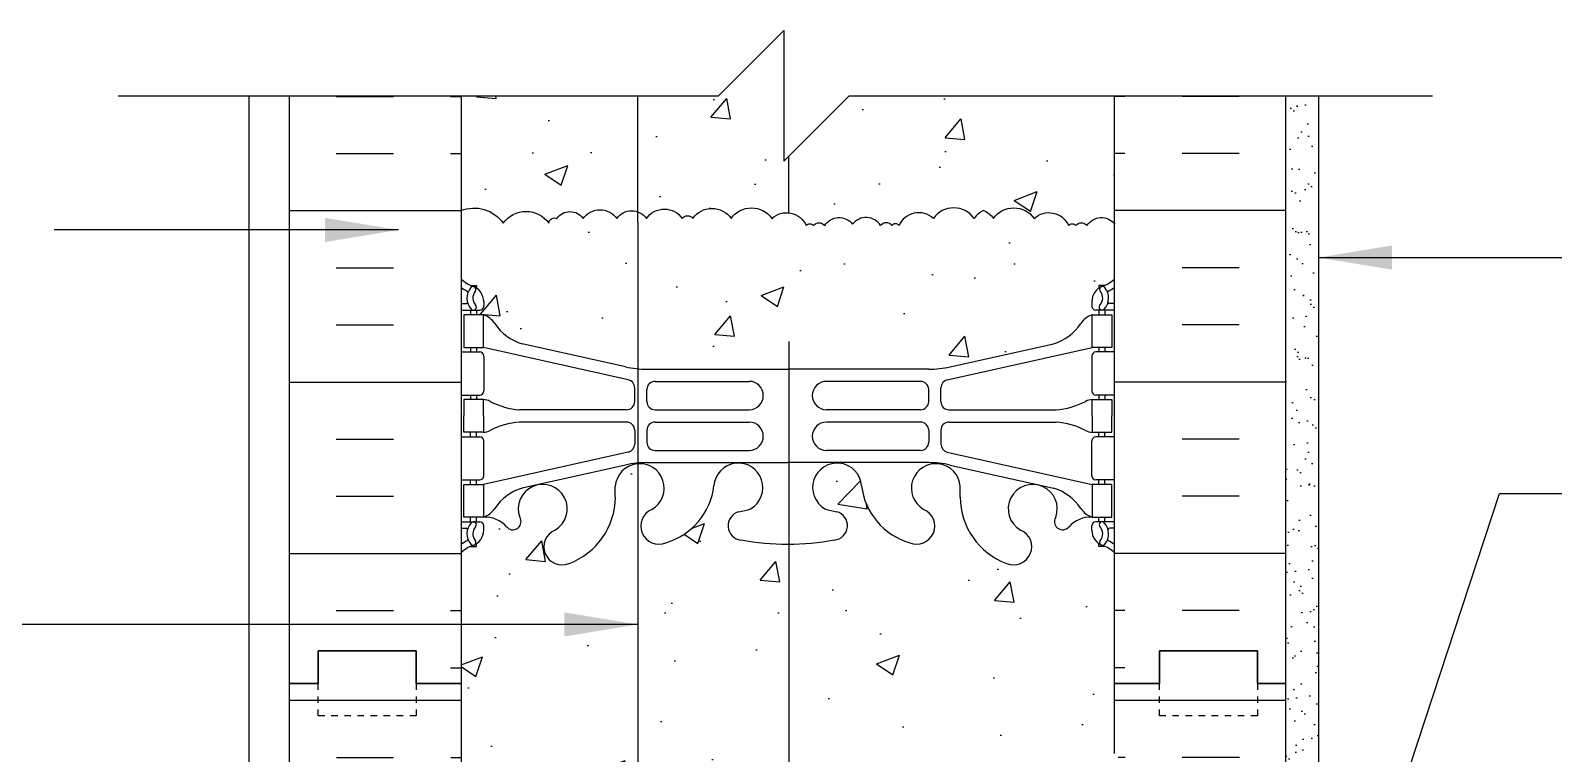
# Model space of a CAD drawing. Header units: inches. Extents: x 156 to 219, y 97 to 255.
# Drawn here: x 169.2 to 192.52, y 148.08 to 159.15 of the extents above; entities that cross this region are included whole.
import ezdxf

# ---------------------------------------------------------------- set-up
doc = ezdxf.new("R2010")
doc.units = ezdxf.units.IN
doc.header["$MEASUREMENT"] = 0
doc.linetypes.add('DASHED2', pattern=[0.375, 0.25, -0.125])
for name, color, linetype in [('HATCH', 12, 'Continuous'), ('line25', 2, 'Continuous'), ('LINE3', 3, 'Continuous'), ('LINE50', 5, 'Continuous'), ('LINE9', 9, 'Continuous'), ('TEXT', 4, 'Continuous'), ('Web_Edge', 9, 'Continuous')]:
    doc.layers.add(name, color=color, linetype=linetype)
doc.styles.add('DIM', font='romans.shx', dxfattribs={"width": 0.7})
doc.dimstyles.new('ext_12', dxfattribs={"dimscale": 12, "dimtxt": 0.09375, "dimasz": 0.09375, "dimexe": 0.09375, "dimexo": 0.0625, "dimgap": 0.0625, "dimtad": 1, "dimdec": 1, "dimzin": 3, "dimdsep": 46, "dimlunit": 4, "dimtxsty": 'DIM', "dimcen": 0.09, "dimdle": 0.09375, "dimclrt": 4, "dimadec": 0, "dimazin": 0, "dimtfac": 1, "dimtdec": 1, "dimtmove": 2, "dimatfit": 3, "dimfxl": 1, "dimfrac": 2, "dimtolj": 1, "dimtzin": 0, "dimarcsym": 0})

msp = doc.modelspace()

# ---------------------------------------------------------------- hatches: boundary and pattern name
at = {"layer": 'HATCH'}
h = msp.add_hatch(dxfattribs=at)
h.set_pattern_fill('AR-CONC', color=256, scale=0.5, style=0)
h.set_pattern_definition([(50, (175.7974, 121.1526), (3.5863, -0.31376), [0.375, -4.125]), (355, (175.7974, 121.1526), (-0.69376, 3.76096), [0.3, -3.3]), (100.451, (176.0963, 121.1264), (2.89255, 3.4472), [0.3187, -3.5057]), (46.184, (175.7974, 122.1526), (5.3362, -0.8276), [0.5625, -6.1875]), (96.636, (176.242, 122.0836), (4.6733, 4.8706), [0.47805, -5.25856]), (351.184, (175.7974, 122.1526), (4.6733, 4.8706), [0.45, -4.95]), (21, (176.2974, 121.9026), (2.98454, -2.0131), [0.375, -4.125]), (326, (176.2974, 121.9026), (1.21658, 3.62575), [0.3, -3.3]), (71.451, (176.546, 121.7348), (4.2011, 1.61265), [0.3187, -3.5057]), (37.5, (175.7974, 121.1526), (0.0608, 1.66447), [0, -3.26, 0, -3.35, 0, -3.3125]), (7.5, (175.7974, 121.1526), (1.31535, 1.97206), [0, -1.91, 0, -3.185, 0, -1.2625]), (327.5, (174.6824, 121.1526), (2.66911, -0.112774), [0, -1.25, 0, -3.9, 0, -5.175]), (317.5, (174.1824, 121.1526), (2.91593, 0.50052), [0, -1.625, 0, -2.59, 0, -3.675])])
h.paths.add_polyline_path([(180.735, 159.153), (179.735, 158.153), (175.797, 158.153), (175.797, 156.395, -0.34551), (176.442, 156.2, -0.520567), (177.139, 156.2, -0.520567), (177.262, 156.273, -0.520567), (177.666, 156.273, -0.520567), (178.18, 156.273, -0.520567), (178.633, 156.273, -0.520567), (179.183, 156.273, -0.520567), (179.342, 156.273, -0.520567), (179.93, 156.273, -0.520567), (180.554, 156.273, -0.520567), (181.08, 156.163, -0.520567), (181.191, 156.163, -0.520567), (181.362, 156.163, -0.520567), (181.79, 156.187, -0.520567), (182.219, 156.163, -0.520567), (182.39, 156.163, -0.520567), (182.5, 156.163, -0.520567), (183.026, 156.273, -0.520567), (183.651, 156.273, -0.135269), (183.797, 156.395, -0.135269), (183.944, 156.273, -0.520567), (184.568, 156.273, -0.520567), (185.095, 156.163, -0.520567), (185.205, 156.163, -0.520567), (185.376, 156.163, -0.506953), (185.797, 156.196), (185.797, 158.153), (181.735, 158.153), (180.735, 157.153)])
h = msp.add_hatch(dxfattribs=at)
h.set_pattern_fill('AR-SAND', color=256, scale=0.25, style=0)
h.set_pattern_definition([(37.5, (77.33635, 15.8323), (-0.0157483, 0.4817059), [0, -0.38, 0, -0.425, 0, -0.40625]), (7.5, (77.33635, 15.8323), (0.4424442, 0.7055365), [0, -0.205, 0, -0.3425, 0, -0.13125]), (327.5, (77.02885, 15.8323), (0.7785355, 0.0014148), [0, -0.125, 0, -0.45, 0, -0.5875]), (317.5, (77.02885, 15.8323), (0.7515317, 0.219419), [0, -0.0625, 0, -0.295, 0, -0.3375])])
h.paths.add_polyline_path([(188.922, 158.153), (188.422, 158.153), (188.422, 149.153), (188.422, 145.953), (188.922, 145.953)])
h = msp.add_hatch(dxfattribs=at)
h.set_pattern_fill('AR-CONC', color=256, scale=0.5)
h.paths.add_polyline_path([(185.456, 154.799, 0.155529), (185.281, 154.665, -0.180914), (184.863, 154.353), (183.282, 154, -0.054974), (182.955, 153.964), (180.797, 153.964), (178.64, 153.964, -0.054974), (178.313, 154), (176.732, 154.353, -0.180914), (176.314, 154.665, 0.155529), (176.138, 154.799), (176.138, 154.299), (175.838, 154.299), (175.838, 154.799), (175.943, 154.799), (175.943, 154.869), (175.797, 154.869), (175.797, 156.393), (175.792, 156.393, -0.348494), (176.442, 156.2, -0.520567), (177.139, 156.2, -0.520567), (177.262, 156.273, -0.520567), (177.666, 156.273, -0.520567), (178.18, 156.273, -0.520567), (178.633, 156.273, -0.520567), (179.183, 156.273, -0.520567), (179.342, 156.273, -0.520567), (179.93, 156.273, -0.520567), (180.554, 156.273, -0.520567), (181.08, 156.163, -0.520567), (181.191, 156.163, -0.520567), (181.362, 156.163, -0.520567), (181.79, 156.187, -0.520567), (182.219, 156.163, -0.520567), (182.39, 156.163, -0.520567), (182.5, 156.163, -0.520567), (183.026, 156.273, -0.520567), (183.651, 156.273, -0.135269), (183.797, 156.395, -0.135269), (183.944, 156.273, -0.520567), (184.568, 156.273, -0.520567), (185.095, 156.163, -0.520567), (185.205, 156.163, -0.520567), (185.376, 156.163, -0.506953), (185.797, 156.196), (185.797, 154.869), (185.651, 154.869), (185.651, 154.799), (185.756, 154.799), (185.756, 154.299), (185.456, 154.299)])
h.paths.add_polyline_path([(185.561, 155.206), (185.561, 155.248), (185.651, 155.248, -0.017922), (185.618, 155.234, 0.023511), (185.597, 155.225, -0.345847), (185.651, 155.212, -0.373584), (185.642, 154.885, -1), (185.576, 154.945, 0.373015), (185.581, 155.155, -0.503778), (185.596, 155.226, 0.040132)], flags=16)
h.paths.add_polyline_path([(175.998, 155.225, -0.498303), (176.013, 155.155, 0.373015), (176.019, 154.945, -1), (175.953, 154.885, -0.373584), (175.944, 155.212, -0.348752), (175.999, 155.226, 0.023531), (175.977, 155.234, -0.017922), (175.943, 155.248), (176.033, 155.248), (176.033, 155.206, 0.040089)], flags=16)
h.paths.add_polyline_path([(185.797, 151.153, 0.08841), (185.651, 151.25), (185.561, 151.25), (185.561, 151.292, -0.249069), (185.451, 151.499), (185.451, 151.566, -0.414214), (185.514, 151.629), (185.561, 151.629), (185.561, 151.699), (185.456, 151.699, 0.231736), (185.099, 151.548, -0.940476), (184.901, 151.7, 2.135543), (184.36, 151.5, -1), (184.147, 150.989, -0.311223), (183.438, 152.005), (183.438, 152.17, 1.661382), (182.877, 151.817, -1), (182.664, 151.306, -0.307094), (181.925, 152.202, 1.604516), (181.366, 151.826, 0.055617), (181.546, 151.78, -0.843243), (181.511, 151.348, -0.047544), (180.797, 151.283, -0.047544), (180.084, 151.348, -0.843243), (180.049, 151.78, 0.055617), (180.229, 151.826, 1.604516), (179.67, 152.202, -0.307094), (178.931, 151.306, -1), (178.718, 151.817, 1.661382), (178.157, 152.17), (178.157, 152.025, -0.316114), (177.448, 150.989, -1), (177.235, 151.5, 2.135543), (176.694, 151.7, -0.940447), (176.496, 151.548, 0.23174), (176.138, 151.699), (176.033, 151.699), (176.033, 151.629), (176.081, 151.629, -0.414214), (176.143, 151.566), (176.143, 151.499, -0.249069), (176.033, 151.292), (176.033, 151.25), (175.943, 151.25, 0.088416), (175.797, 151.153), (175.797, 149.437), (176.123, 149.562), (176.021, 149.259), (175.797, 149.409), (175.797, 149.153), (175.797, 147.153, 0.088416), (175.943, 147.055), (176.033, 147.055), (176.033, 147.014, -0.249069), (176.143, 146.806), (176.143, 146.739, -0.414214), (176.081, 146.676), (176.033, 146.676), (176.033, 146.606), (176.138, 146.606, 0.231736), (176.496, 146.757, -0.940476), (176.694, 146.606, 2.135543), (177.235, 146.805, -1), (177.448, 147.316, -0.311223), (178.157, 146.3), (178.157, 146.135, 1.661382), (178.718, 146.488, -1), (178.931, 146.999, -0.307094), (179.67, 146.103, 1.604516), (180.229, 146.479, 0.055617), (180.049, 146.525, -0.843243), (180.084, 146.957, -0.047544), (180.797, 147.022, -0.047544), (181.511, 146.957, -0.843243), (181.546, 146.525, 0.055617), (181.366, 146.479, 1.604516), (181.925, 146.103, -0.307094), (182.664, 146.999, -1), (182.877, 146.488, 1.661382), (183.438, 146.135), (183.438, 146.281, -0.316114), (184.147, 147.316, -1), (184.36, 146.805, 2.135543), (184.901, 146.606, -0.940447), (185.099, 146.757, 0.23174), (185.456, 146.606), (185.561, 146.606), (185.561, 146.676), (185.514, 146.676, -0.414214), (185.451, 146.739), (185.451, 146.806, -0.249069), (185.561, 147.014), (185.561, 147.055), (185.651, 147.055, 0.08841), (185.797, 147.153), (185.797, 148.078)])
h.paths.add_polyline_path([(185.797, 142.96, 0.08841), (185.651, 143.058), (185.561, 143.058), (185.561, 143.099, -0.137883), (185.474, 143.203), (183.294, 143.203, -0.414214), (182.794, 143.703), (182.794, 144.341), (180.797, 144.341), (178.64, 144.341, 0.054974), (178.313, 144.305), (176.732, 143.952, 0.17445), (176.324, 143.656, -0.168672), (176.138, 143.506), (176.033, 143.506), (176.033, 143.436), (176.081, 143.436, -0.414214), (176.143, 143.374), (176.143, 143.306, -0.249069), (176.033, 143.099), (176.033, 143.058), (175.943, 143.058, 0.088416), (175.797, 142.96), (175.797, 137.345, 0.088416), (175.943, 137.248), (176.033, 137.248), (176.033, 137.206, -0.249069), (176.143, 136.999), (176.143, 136.931, -0.414214), (176.081, 136.869), (176.033, 136.869), (176.033, 136.799), (176.138, 136.799, -0.168672), (176.324, 136.649, 0.17445), (176.732, 136.353), (178.313, 136, 0.054974), (178.64, 135.964), (180.797, 135.964), (182.955, 135.964, 0.054974), (183.282, 136), (184.863, 136.353, 0.17445), (185.27, 136.649, -0.168672), (185.456, 136.799), (185.561, 136.799), (185.561, 136.869), (185.514, 136.869, -0.414214), (185.451, 136.931), (185.451, 136.999, -0.249069), (185.561, 137.206), (185.561, 137.248), (185.651, 137.248, 0.08841), (185.797, 137.345), (185.797, 137.953), (183.394, 137.953, 0.414214), (183.294, 137.853), (183.294, 136.453), (182.794, 136.453), (182.794, 137.953, -0.414214), (183.294, 138.453), (185.797, 138.453)])
h.paths.add_polyline_path([(183.294, 144.302), (183.294, 143.803, 0.414214), (183.394, 143.703), (185.236, 143.703, 0.154445), (184.863, 143.952)], flags=17)
h.paths.add_polyline_path([(185.797, 131.153), (185.797, 133.153, 0.08841), (185.651, 133.25), (185.561, 133.25), (185.561, 133.292, -0.249069), (185.451, 133.499), (185.451, 133.566, -0.414214), (185.514, 133.629), (185.561, 133.629), (185.561, 133.699), (185.456, 133.699, 0.231736), (185.099, 133.548, -0.940476), (184.901, 133.7, 2.135543), (184.36, 133.5, -1), (184.147, 132.989, -0.311223), (183.438, 134.005), (183.438, 134.17, 1.661382), (182.877, 133.817, -1), (182.664, 133.306, -0.307094), (181.925, 134.202, 1.604516), (181.366, 133.826, 0.055617), (181.546, 133.78, -0.843243), (181.511, 133.348, -0.047544), (180.797, 133.283, -0.047544), (180.084, 133.348, -0.843243), (180.049, 133.78, 0.055617), (180.229, 133.826, 1.604516), (179.67, 134.202, -0.307094), (178.931, 133.306, -1), (178.718, 133.817, 1.661382), (178.157, 134.17), (178.157, 134.025, -0.316114), (177.448, 132.989, -1), (177.235, 133.5, 2.135543), (176.694, 133.7, -0.940447), (176.496, 133.548, 0.23174), (176.138, 133.699), (176.033, 133.699), (176.033, 133.629), (176.081, 133.629, -0.414214), (176.143, 133.566), (176.143, 133.499, -0.249069), (176.033, 133.292), (176.033, 133.25), (175.943, 133.25, 0.088416), (175.797, 133.153), (175.797, 131.153), (175.797, 129.153, 0.088416), (175.943, 129.055), (176.033, 129.055), (176.033, 129.014, -0.249069), (176.143, 128.806), (176.143, 128.739, -0.414214), (176.081, 128.676), (176.033, 128.676), (176.033, 128.606), (176.138, 128.606, 0.231736), (176.496, 128.757, -0.940476), (176.694, 128.606, 2.135543), (177.235, 128.805, -1), (177.448, 129.316, -0.311223), (178.157, 128.3), (178.157, 128.135, 1.661382), (178.718, 128.488, -1), (178.931, 128.999, -0.307094), (179.67, 128.103, 1.604516), (180.229, 128.479, 0.055617), (180.049, 128.525, -0.843243), (180.084, 128.957, -0.047544), (180.797, 129.022, -0.047544), (181.511, 128.957, -0.843243), (181.546, 128.525, 0.055617), (181.366, 128.479, 1.604516), (181.925, 128.103, -0.307094), (182.664, 128.999, -1), (182.877, 128.488, 1.661382), (183.438, 128.135), (183.438, 128.281, -0.316114), (184.147, 129.316, -1), (184.36, 128.805, 2.135543), (184.901, 128.606, -0.940447), (185.099, 128.757, 0.23174), (185.456, 128.606), (185.561, 128.606), (185.561, 128.676), (185.514, 128.676, -0.414214), (185.451, 128.739), (185.451, 128.806, -0.249069), (185.561, 129.014), (185.561, 129.055), (185.651, 129.055, 0.08841), (185.797, 129.153)])
h.paths.add_polyline_path([(185.797, 124.96, 0.08841), (185.651, 125.058), (185.561, 125.058), (185.561, 125.099, -0.249069), (185.451, 125.306), (185.451, 125.374, -0.414214), (185.514, 125.436), (185.561, 125.436), (185.561, 125.506), (185.456, 125.506, -0.168672), (185.27, 125.656, 0.17445), (184.863, 125.952), (183.282, 126.305, 0.054974), (182.955, 126.341), (180.797, 126.341), (178.64, 126.341, 0.054974), (178.313, 126.305), (176.732, 125.952, 0.17445), (176.324, 125.656, -0.168672), (176.138, 125.506), (176.033, 125.506), (176.033, 125.436), (176.081, 125.436, -0.414214), (176.143, 125.374), (176.143, 125.306, -0.249069), (176.033, 125.099), (176.033, 125.058), (175.943, 125.058, 0.088416), (175.797, 124.96), (175.797, 122.153), (179.735, 122.153), (180.735, 123.153), (180.735, 121.153), (181.735, 122.153), (185.797, 122.153)])
h = msp.add_hatch(dxfattribs=at)
h.set_pattern_fill('INSUL', color=256, scale=7, style=0)
h.set_pattern_definition([(0, (-2750.3642, -265.857), (0, 2.625), []), (0, (-2750.3642, -264.982), (0, 2.625), [0.875, -0.875]), (0, (-2750.3642, -264.107), (0, 2.625), [0.875, -0.875])])
h.paths.add_polyline_path([(173.172, 131.153), (173.61, 131.153), (173.61, 131.653), (175.11, 131.653), (175.11, 131.153), (175.797, 131.153), (175.797, 149.153), (175.11, 149.153), (175.11, 149.653), (173.61, 149.653), (173.61, 149.153), (173.172, 149.153)])
h = msp.add_hatch(dxfattribs=at)
h.set_pattern_fill('INSUL', color=256, scale=7, style=0)
h.set_pattern_definition([(180, (3111.959, -265.857), (0, 2.625), []), (180, (3111.959, -264.982), (0, 2.625), [0.875, -0.875]), (180, (3111.959, -264.107), (0, 2.625), [0.875, -0.875])])
h.paths.add_polyline_path([(188.422, 136.203), (185.797, 133.578), (185.797, 131.153), (186.485, 131.153), (186.485, 131.653), (187.985, 131.653), (187.985, 131.153), (188.422, 131.153)])
h.paths.add_polyline_path([(185.797, 148.078), (188.422, 145.453), (188.422, 149.153), (187.985, 149.153), (187.985, 149.653), (186.485, 149.653), (186.485, 149.153), (185.797, 149.153)])

# ---------------------------------------------------------------- linework, layer by layer
for p, q in [((173.886, 158.143), (174.761, 158.143)), ((175.636, 158.143), (175.797, 158.143)), ((185.959, 158.143), (185.797, 158.143)), ((187.709, 158.143), (186.834, 158.143)), ((173.886, 157.268), (174.761, 157.268)), ((175.636, 157.268), (175.797, 157.268)), ((185.959, 157.268), (185.797, 157.268)), ((187.709, 157.268), (186.834, 157.268)), ((173.172, 156.393), (175.797, 156.393)), ((188.422, 156.393), (185.797, 156.393)), ((173.886, 155.518), (174.761, 155.518)), ((187.709, 155.518), (186.834, 155.518)), ((173.886, 154.643), (174.761, 154.643)), ((187.709, 154.643), (186.834, 154.643)), ((173.172, 153.768), (175.797, 153.768)), ((188.422, 153.768), (185.797, 153.768)), ((173.886, 152.893), (174.761, 152.893)), ((187.709, 152.893), (186.834, 152.893)), ((173.886, 152.018), (174.761, 152.018)), ((187.709, 152.018), (186.834, 152.018)), ((173.172, 151.143), (175.797, 151.143)), ((188.422, 151.143), (185.797, 151.143)), ((173.886, 150.268), (174.761, 150.268)), ((175.636, 150.268), (175.797, 150.268)), ((185.959, 150.268), (185.797, 150.268)), ((187.709, 150.268), (186.834, 150.268)), ((175.932, 149.989), (175.932, 149.989)), ((175.797, 149.437), (176.122, 149.561)), ((176.021, 149.257), (176.122, 149.559)), ((175.636, 149.393), (175.797, 149.393)), ((175.797, 149.409), (176.02, 149.259)), ((185.959, 149.393), (185.797, 149.393))]:
    msp.add_line(p, q, dxfattribs=at)
for points in [[(175.792, 156.393, -0.348494), (176.442, 156.2, -0.520567), (177.139, 156.2, -0.520567), (177.262, 156.273, -0.520567), (177.666, 156.273, -0.520567), (178.18, 156.273, -0.520567), (178.633, 156.273, -0.520567), (179.183, 156.273, -0.520567), (179.342, 156.273, -0.520567), (179.93, 156.273, -0.520567), (180.554, 156.273, -0.520567), (181.08, 156.163, -0.520567), (181.191, 156.163, -0.520567), (181.362, 156.163, -0.520567), (181.79, 156.187)], [(183.797, 156.395, 0.135269), (183.651, 156.273, 0.520567), (183.026, 156.273, 0.520567), (182.5, 156.163, 0.520567), (182.39, 156.163, 0.520567), (182.219, 156.163, 0.520567), (181.79, 156.187)], [(183.797, 156.395, -0.135269), (183.944, 156.273, -0.520567), (184.568, 156.273, -0.520567), (185.095, 156.163, -0.520567), (185.205, 156.163, -0.520567), (185.376, 156.163, -0.520567), (185.805, 156.187)]]:
    msp.add_lwpolyline(points, format="xyb", dxfattribs=at)
at = {"layer": 'line25'}
for p, q in [((175.797, 158.153), (175.797, 149.153)), ((185.797, 148.078), (185.797, 158.153)), ((175.797, 149.153), (175.797, 131.153))]:
    msp.add_line(p, q, dxfattribs=at)
at = {"layer": 'LINE3'}
for p, q in [((178.502, 156.217), (178.502, 158.153)), ((180.815, 156.36), (180.815, 157.232)), ((178.501, 156.217), (178.501, 135.797)), ((180.815, 154.391), (180.815, 142.953))]:
    msp.add_line(p, q, dxfattribs=at)
at = {"layer": 'LINE50'}
for p, q in [((173.172, 149.153), (173.172, 158.153)), ((188.422, 149.153), (188.422, 158.153)), ((173.172, 131.153), (173.172, 149.153)), ((188.422, 142.953), (188.422, 149.153))]:
    msp.add_line(p, q, dxfattribs=at)
for points in [[(175.797, 149.153), (175.11, 149.153), (175.11, 149.653), (173.61, 149.653), (173.61, 149.153), (173.172, 149.153)], [(173.172, 149.153), (173.61, 149.153), (173.61, 149.653), (175.11, 149.653), (175.11, 149.153), (175.797, 149.153)], [(185.797, 149.153), (186.485, 149.153), (186.485, 149.653), (187.985, 149.653), (187.985, 149.153), (188.422, 149.153)], [(188.422, 149.153), (187.985, 149.153), (187.985, 149.653), (186.485, 149.653), (186.485, 149.153), (185.797, 149.153)]]:
    msp.add_lwpolyline(points, dxfattribs=at)
at = {"layer": 'LINE9'}
for p, q in [((179.735, 158.153), (180.735, 159.153)), ((180.735, 159.153), (180.735, 157.153)), ((170.548, 158.153), (179.735, 158.153)), ((172.547, 158.153), (172.547, 122.153)), ((180.735, 157.153), (181.735, 158.153)), ((181.735, 158.153), (190.667, 158.153)), ((188.922, 158.153), (188.922, 145.953))]:
    msp.add_line(p, q, dxfattribs=at)
at = {"layer": 'LINE9', "linetype": 'DASHED2', "ltscale": 0.15}
for points in [[(175.11, 149.153), (175.11, 149.153), (175.11, 148.653), (173.61, 148.653), (173.61, 149.153), (173.61, 149.153)], [(175.11, 149.153), (175.11, 149.153), (175.11, 148.653), (173.61, 148.653), (173.61, 149.153), (173.61, 149.153)], [(187.985, 149.153), (187.985, 149.153), (187.985, 148.653), (186.485, 148.653), (186.485, 149.153), (186.485, 149.153)], [(187.985, 149.153), (187.985, 149.153), (187.985, 148.653), (186.485, 148.653), (186.485, 149.153), (186.485, 149.153)]]:
    msp.add_lwpolyline(points, dxfattribs=at)
at = {"layer": 'Web_Edge'}
for p, q in [((175.943, 155.248), (176.033, 155.248)), ((176.033, 155.248), (176.033, 155.206)), ((185.651, 155.248), (185.561, 155.248)), ((185.561, 155.248), (185.561, 155.206)), ((175.797, 154.969), (175.875, 154.969)), ((175.797, 154.869), (176.081, 154.869)), ((175.943, 154.869), (175.943, 154.799)), ((176.033, 154.869), (176.033, 154.799)), ((176.143, 154.999), (176.143, 154.931)), ((185.451, 154.999), (185.451, 154.931)), ((185.797, 154.869), (185.514, 154.869)), ((185.561, 154.869), (185.561, 154.799)), ((185.651, 154.869), (185.651, 154.799)), ((185.797, 154.969), (185.72, 154.969)), ((178.313, 154), (176.732, 154.353)), ((183.282, 154), (184.863, 154.353)), ((175.797, 154.229), (176.081, 154.229)), ((175.943, 154.299), (175.943, 154.229)), ((176.033, 154.299), (176.033, 154.229)), ((178.356, 153.802), (176.138, 154.299)), ((176.143, 154.166), (176.143, 153.631)), ((183.239, 153.802), (185.456, 154.299)), ((185.451, 154.166), (185.451, 153.631)), ((185.797, 154.229), (185.514, 154.229)), ((185.561, 154.299), (185.561, 154.229)), ((185.651, 154.299), (185.651, 154.229)), ((178.64, 153.964), (180.797, 153.964)), ((182.955, 153.964), (180.797, 153.964)), ((178.454, 153.468), (178.454, 153.68)), ((178.641, 153.469), (178.641, 153.653)), ((178.766, 153.778), (180.206, 153.778)), ((182.829, 153.778), (181.389, 153.778)), ((182.954, 153.469), (182.954, 153.653)), ((183.141, 153.468), (183.141, 153.68)), ((175.797, 153.569), (176.081, 153.569)), ((175.943, 153.569), (175.943, 153.499)), ((176.033, 153.569), (176.033, 153.499)), ((185.797, 153.569), (185.514, 153.569)), ((185.561, 153.569), (185.561, 153.499)), ((185.651, 153.569), (185.651, 153.499)), ((178.329, 153.343), (176.691, 153.343)), ((178.766, 153.344), (180.206, 153.344)), ((182.829, 153.344), (181.389, 153.344)), ((183.266, 153.343), (184.904, 153.343)), ((175.943, 152.929), (175.943, 152.999)), ((176.033, 152.929), (176.033, 152.999)), ((178.329, 153.155), (176.691, 153.155)), ((178.454, 153.03), (178.454, 152.817)), ((178.641, 153.029), (178.641, 152.845)), ((178.766, 153.154), (180.206, 153.154)), ((182.829, 153.154), (181.389, 153.154)), ((182.954, 153.029), (182.954, 152.845)), ((183.141, 153.03), (183.141, 152.817)), ((183.266, 153.155), (184.904, 153.155)), ((185.561, 152.929), (185.561, 152.999)), ((185.651, 152.929), (185.651, 152.999)), ((175.797, 152.929), (176.081, 152.929)), ((176.143, 152.331), (176.143, 152.866)), ((178.766, 152.72), (180.206, 152.72)), ((182.829, 152.72), (181.389, 152.72)), ((185.451, 152.331), (185.451, 152.866)), ((185.797, 152.929), (185.514, 152.929)), ((178.356, 152.695), (176.138, 152.199)), ((178.313, 152.497), (176.732, 152.144)), ((178.64, 152.533), (180.797, 152.533)), ((182.955, 152.533), (180.797, 152.533)), ((183.239, 152.695), (185.456, 152.199)), ((183.282, 152.497), (184.863, 152.144)), ((175.797, 152.269), (176.081, 152.269)), ((175.943, 152.199), (175.943, 152.269)), ((176.033, 152.199), (176.033, 152.269)), ((185.797, 152.269), (185.514, 152.269)), ((185.561, 152.199), (185.561, 152.269)), ((185.651, 152.199), (185.651, 152.269)), ((178.157, 152.005), (178.157, 152.17)), ((183.438, 152.005), (183.438, 152.17)), ((175.797, 151.629), (176.081, 151.629)), ((175.943, 151.629), (175.943, 151.699)), ((176.033, 151.629), (176.033, 151.699)), ((176.143, 151.499), (176.143, 151.566)), ((176.696, 151.695), (176.708, 151.673)), ((184.899, 151.695), (184.887, 151.673)), ((185.451, 151.499), (185.451, 151.566)), ((185.797, 151.629), (185.514, 151.629)), ((185.561, 151.629), (185.561, 151.699)), ((185.651, 151.629), (185.651, 151.699)), ((175.797, 151.529), (175.875, 151.529)), ((185.797, 151.529), (185.72, 151.529)), ((175.943, 151.25), (176.033, 151.25)), ((176.033, 151.25), (176.033, 151.292)), ((185.561, 151.25), (185.561, 151.292)), ((185.651, 151.25), (185.561, 151.25))]:
    msp.add_line(p, q, dxfattribs=at)
for points in [[(175.838, 154.299), (176.138, 154.299), (176.138, 154.799), (175.838, 154.799)], [(185.756, 154.299), (185.456, 154.299), (185.456, 154.799), (185.756, 154.799)], [(175.838, 152.199), (176.138, 152.199), (176.138, 151.699), (175.838, 151.699)], [(185.756, 152.199), (185.456, 152.199), (185.456, 151.699), (185.756, 151.699)]]:
    msp.add_lwpolyline(points, close=True, dxfattribs=at)
for points in [[(176.138, 153.249), (176.138, 153.499), (175.838, 153.499), (175.838, 153.249)], [(185.456, 153.249), (185.456, 153.499), (185.756, 153.499), (185.756, 153.249)], [(176.138, 153.249), (176.138, 152.999), (175.838, 152.999), (175.838, 153.249)], [(185.456, 153.249), (185.456, 152.999), (185.756, 152.999), (185.756, 153.249)]]:
    msp.add_lwpolyline(points, dxfattribs=at)
for centre, radius, start, end in [((176.143, 155.706), 0.5, 226.2109, 250.5288), ((185.451, 155.706), 0.5, 289.4712, 313.7878), ((176.143, 155.706), 0.6, 234.7832, 245.0748), ((176.137, 155.053), 0.25, 140.1145, 222.4609), ((175.881, 155.143), 0.021, 343.464, 63.9957), ((175.979, 155.184), 0.045, 321.448, 139.1879), ((175.893, 154.999), 0.25, 0, 70.5288), ((176.137, 155.053), 0.16, 140.0001, 222.4609), ((185.701, 154.999), 0.25, 109.4712, 180), ((185.615, 155.184), 0.045, 40.8121, 218.552), ((185.458, 155.053), 0.16, 317.5391, 39.9999), ((185.458, 155.053), 0.25, 317.5391, 39.8855), ((185.714, 155.143), 0.021, 116.0043, 196.536), ((185.451, 155.706), 0.6, 294.9252, 305.2158), ((175.876, 154.988), 0.0196, 269.4032, 15.4901), ((175.986, 154.915), 0.045, 222.4609, 42.4609), ((176.081, 154.931), 0.0625, 270, 0), ((185.514, 154.931), 0.0625, 180, 270), ((185.609, 154.915), 0.045, 137.5391, 317.5391), ((185.719, 154.988), 0.0196, 164.5099, 270.5968), ((176.016, 154.456), 0.364, 34.9775, 70.3387), ((176.939, 155.067), 0.743, 212.7919, 253.8107), ((184.656, 155.067), 0.743, 286.1893, 327.2081), ((185.579, 154.456), 0.364, 109.6613, 145.0225), ((176.081, 154.166), 0.0625, 0, 90), ((185.514, 154.166), 0.0625, 90, 180), ((178.64, 155.464), 1.5, 257.4135, 270), ((182.955, 155.464), 1.5, 270, 282.5865), ((178.329, 153.68), 0.125, 0, 77.3767), ((178.766, 153.653), 0.125, 90, 180), ((180.206, 153.561), 0.217, 270, 90), ((181.389, 153.561), 0.217, 90, 270), ((182.829, 153.653), 0.125, 0, 90), ((183.266, 153.68), 0.125, 102.6233, 180), ((176.081, 153.631), 0.0625, 270, 0), ((176.134, 153.28), 0.219, 60.4937, 88.92), ((176.78, 154.51), 1.17, 242.6365, 265.6505), ((178.329, 153.468), 0.125, 270, 0), ((178.766, 153.469), 0.125, 180, 270), ((182.829, 153.469), 0.125, 270, 360), ((183.266, 153.468), 0.125, 180, 270), ((184.815, 154.51), 1.17, 274.3495, 297.3635), ((185.461, 153.28), 0.219, 91.08, 119.5063), ((185.514, 153.631), 0.0625, 180, 270), ((176.134, 153.217), 0.219, 271.08, 299.5063), ((176.78, 151.988), 1.17, 94.3495, 117.3635), ((178.329, 153.03), 0.125, 0, 90), ((178.766, 153.029), 0.125, 90, 180), ((180.206, 152.937), 0.217, 270, 90), ((181.389, 152.937), 0.217, 90, 270), ((182.829, 153.029), 0.125, 0, 90), ((183.266, 153.03), 0.125, 90, 180), ((184.815, 151.988), 1.17, 62.6365, 85.6505), ((185.461, 153.217), 0.219, 240.4937, 268.92), ((176.081, 152.866), 0.0625, 0, 90), ((178.329, 152.817), 0.125, 282.6233, 0), ((178.766, 152.845), 0.125, 180, 270), ((182.829, 152.845), 0.125, 270, 0), ((183.266, 152.817), 0.125, 180, 257.3767), ((185.514, 152.866), 0.0625, 90, 180), ((178.531, 152.142), 0.375, 299.9315, 175.7552), ((178.64, 151.033), 1.5, 90, 102.5865), ((180.041, 152.151), 0.375, 299.9315, 175.7552), ((181.553, 152.151), 0.375, 4.2448, 240.0685), ((183.064, 152.142), 0.375, 4.2448, 240.0685), ((182.955, 151.033), 1.5, 77.4135, 90), ((176.081, 152.331), 0.0625, 270, 0), ((185.514, 152.331), 0.0625, 180, 270), ((176.939, 151.43), 0.743, 106.1893, 147.2081), ((177.047, 151.825), 0.375, 299.9315, 200.3757), ((178.64, 152.299), 1.034, 286.3365, 353.3331), ((182.954, 152.299), 1.034, 186.6669, 253.6635), ((184.547, 151.825), 0.375, 339.6243, 240.0685), ((184.656, 151.43), 0.743, 32.7919, 73.8107), ((176.016, 152.041), 0.364, 289.6613, 325.0225), ((177.066, 152.011), 1.092, 290.5175, 359.6668), ((178.824, 151.562), 0.277, 112.68, 292.68), ((180.103, 151.567), 0.22, 104.2604, 264.8165), ((179.935, 152.606), 0.834, 277.8937, 290.6271), ((181.66, 152.606), 0.834, 249.3729, 262.1063), ((181.491, 151.567), 0.22, 275.1835, 75.7396), ((182.77, 151.562), 0.277, 247.32, 67.32), ((184.529, 152.011), 1.092, 180.3332, 249.4825), ((185.579, 152.041), 0.364, 214.9775, 250.3387), ((176.137, 151.444), 0.25, 137.5391, 219.8855), ((175.986, 151.583), 0.045, 317.5391, 137.5391), ((176.137, 151.444), 0.16, 137.5391, 219.9999), ((176.081, 151.566), 0.0625, 360, 90), ((176.163, 151.258), 0.441, 41.0127, 93.2024), ((176.59, 151.63), 0.125, 221.0127, 20.3757), ((185.004, 151.63), 0.125, 159.6243, 318.9873), ((185.432, 151.258), 0.441, 86.7976, 138.9873), ((185.514, 151.566), 0.0625, 90, 180), ((185.609, 151.583), 0.045, 42.4609, 222.4609), ((185.458, 151.444), 0.16, 320.0001, 42.4609), ((185.458, 151.444), 0.25, 320.1145, 42.4609), ((176.143, 150.792), 0.6, 114.9252, 125.2168), ((175.876, 151.509), 0.0196, 344.5099, 90.5968), ((175.881, 151.355), 0.021, 296.0043, 16.536), ((175.979, 151.313), 0.045, 220.8121, 38.552), ((175.893, 151.499), 0.25, 289.4712, 360), ((177.341, 151.245), 0.277, 112.68, 292.68), ((180.78, 155.061), 3.777, 259.3725, 270.2606), ((180.815, 155.061), 3.777, 269.7394, 280.6275), ((184.254, 151.245), 0.277, 247.32, 67.32), ((185.701, 151.499), 0.25, 180, 250.5288), ((185.615, 151.313), 0.045, 141.448, 319.1879), ((185.714, 151.355), 0.021, 163.464, 243.9957), ((185.719, 151.509), 0.0196, 89.4032, 195.4901), ((185.451, 150.792), 0.6, 54.7832, 65.0748), ((176.143, 150.792), 0.5, 109.4712, 133.7891), ((185.451, 150.792), 0.5, 46.2122, 70.5288)]:
    msp.add_arc(centre, radius, start, end, dxfattribs=at)
for points in [[(178.641, 153.474), (178.641, 153.648)], [(182.954, 153.474), (182.954, 153.648)], [(178.641, 153.024), (178.641, 152.85)], [(182.954, 153.024), (182.954, 152.85)]]:
    msp.add_open_spline(points, degree=1, dxfattribs=at)

# ---------------------------------------------------------------- leaders
at = {"layer": 'TEXT'}
for points, override in [([(174.839, 156.097), (169.566, 156.097)], {"dimgap": 0.0625, "dimtad": 0}), ([(188.922, 155.674), (194.066, 155.674)], {"dimgap": 0.0625, "dimtad": 0}), ([(189.686, 145.953), (191.693, 152.06), (194.116, 152.06)], {"dimgap": 0.0625, "dimtad": 0}), ([(178.501, 150.055), (167.724, 150.055), (166.492, 150.055)], {"dimtad": 0})]:
    msp.add_leader(points, dimstyle='ext_12', override=override, dxfattribs=at)

doc.saveas('drawing.dxf')
